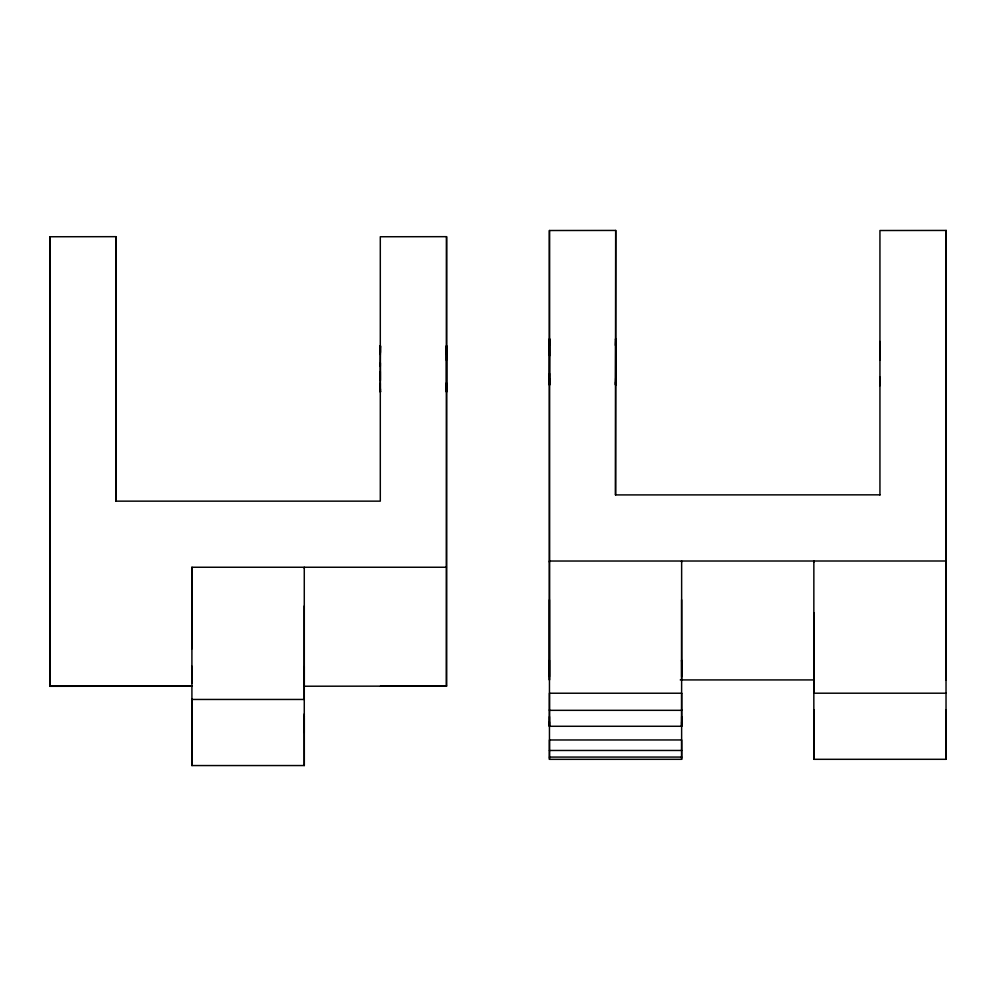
<?xml version="1.0" encoding="UTF-8"?>
<svg xmlns="http://www.w3.org/2000/svg" width="996" height="996" viewBox="0 0 996 996"><rect width="100%" height="100%" fill="white"/><g stroke="black" fill="none" stroke-linecap="round" stroke-linejoin="round"><path stroke-width="1.49" d="M49.925 384.518L49.825 391.341L49.937 345.014L49.825 351.837M49.937 388.191L49.925 348.114M115.922 348.164L115.922 345.064M115.922 390.544L116.034 345.014L115.922 345.849M191.929 699.379L191.917 765.563L304.29 765.551L304.266 682.92M191.892 648.857L191.917 567.247L446.407 567.247M304.266 605.942L304.266 682.185M304.278 717.992L304.29 765.551M304.278 716.921L304.278 715.975L304.278 732.496M191.904 699.453L304.266 699.453L304.278 667.37M380.323 347.716L380.323 345.948L380.323 354.539M380.335 371.57L380.323 391.814L380.323 383.336M380.323 366.304L380.435 345.749L380.435 352.534M380.435 380.46L380.422 362.905M446.432 382.701L446.42 391.814L446.532 385.253M446.42 360.452L446.42 345.948L446.532 352.534M446.532 391.241L446.532 392.026L446.532 345.749L446.532 346.546M681.613 599.729L681.638 759.313L549.468 759.338L549.443 599.741M549.456 716.61L549.456 726.283L681.625 726.271L681.638 716.597M615.677 339.574L615.565 345.6L615.677 338.777L615.565 385.103L615.565 382.003M681.638 680.007L681.638 561.022L681.625 562.068M681.625 661.294L681.625 660.174L681.638 676.695M813.844 709.737L813.844 726.258L813.844 709.737M946.026 612.727L946.038 759.301L813.857 759.313L813.832 676.682M813.844 664.581L813.844 660.161L813.844 676.682M879.966 360.066L879.966 341.479M946.2 230.437L946.2 679.919L946.2 230.437L879.941 230.512L879.941 494.912M946.038 726.246L946.038 709.725L946.038 759.301M49.937 391.291L49.937 390.494M304.278 666.548L304.278 667.519M380.435 391.229L380.435 392.026L380.435 388.926M549.468 345.6L549.58 338.777L549.468 385.103L549.568 373.488M549.58 385.054L549.468 378.318M615.565 339.611L615.565 338.827M304.278 568.305L304.278 567.234L304.29 686.232L446.569 686.07L446.557 236.675L380.298 236.749L380.298 501.15L115.897 501.15L115.897 236.749L115.897 501.15M813.844 562.142L813.857 560.997L813.832 693.204L946.026 693.204M946.026 562.13L946.038 560.997L549.468 561.034L549.443 562.08M946.063 339.81L946.063 385.577M49.812 686.306L49.962 236.675L49.812 686.306L191.929 686.157M446.557 236.675L446.407 686.144M549.443 230.512L549.456 680.019L549.443 230.512L615.702 230.437L615.54 494.912L615.702 230.437M380.46 686.244L446.569 686.07M49.8 236.749L116.059 236.675M615.54 494.912L880.103 494.838M680.243 679.919L813.993 679.919M192.278 686.244L49.962 686.07M681.638 750.461L681.625 739.953L549.456 739.978L549.456 750.474L681.638 750.461L681.638 759.313M549.456 750.474L549.456 757.085L681.638 757.072M946.076 344.106L946.063 384.219M946.038 676.67L946.026 660.149M879.966 377.098L879.966 385.689M813.844 726.258L813.857 759.313M681.625 709.75L681.625 726.271L681.638 721.839M615.677 384.269L615.677 385.054M615.677 378.281L615.565 384.307M549.468 338.827L549.58 355.921M549.456 676.707L549.456 660.186M549.456 709.762L549.456 726.283L549.456 721.863M549.456 757.085L549.468 759.338M446.432 350.343L446.432 354.539M446.42 383.336L446.42 387.531M304.278 713.871L304.278 714.867M191.904 715.987L191.904 732.508M191.917 765.563L191.917 567.247M116.034 391.291L116.034 384.518M116.034 345.811L115.922 351.837M49.825 345.064L49.937 351.787M49.825 384.556L49.825 390.544M813.832 612.739L813.844 675.96M191.904 667.532L191.904 682.932L191.904 666.411L191.904 667.532M681.638 693.216L681.638 710.322L549.443 710.335L549.456 693.228L681.625 693.228M946.175 384.991L946.175 385.788L946.175 385.004M946.175 339.512L946.175 340.308L946.175 339.512"/></g></svg>
